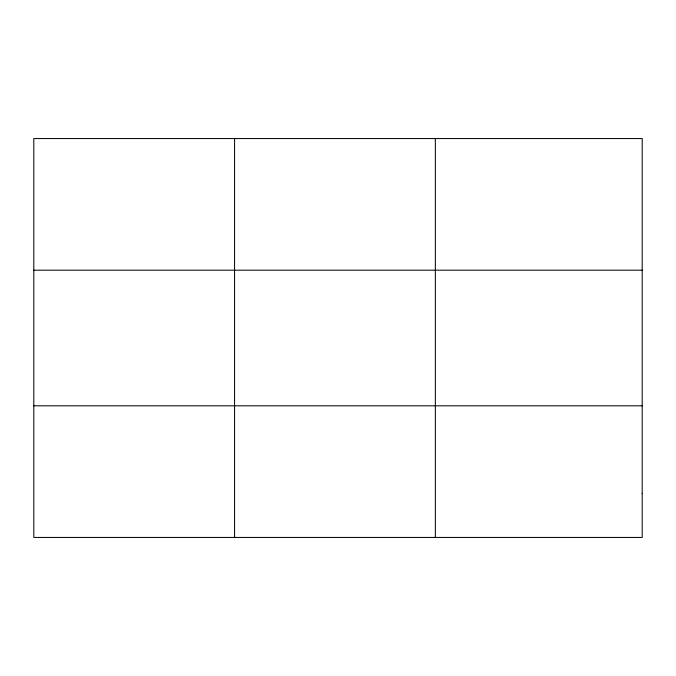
<?xml version="1.0" encoding="UTF-8"?>
<svg xmlns="http://www.w3.org/2000/svg" width="676" height="676" viewBox="0 0 676 676"><rect width="100%" height="100%" fill="white"/><g stroke="black" fill="none" stroke-linecap="round" stroke-linejoin="round"><path stroke-width="1.01" d="M234.572 537.445L234.572 138.555M435.344 537.445L435.344 138.555M33.8 270.189L642.2 270.189M33.8 405.811L642.2 405.811M642.2 493.565L642.2 537.445L33.8 537.445L33.8 138.555L642.2 138.555L642.2 493.565"/></g></svg>
